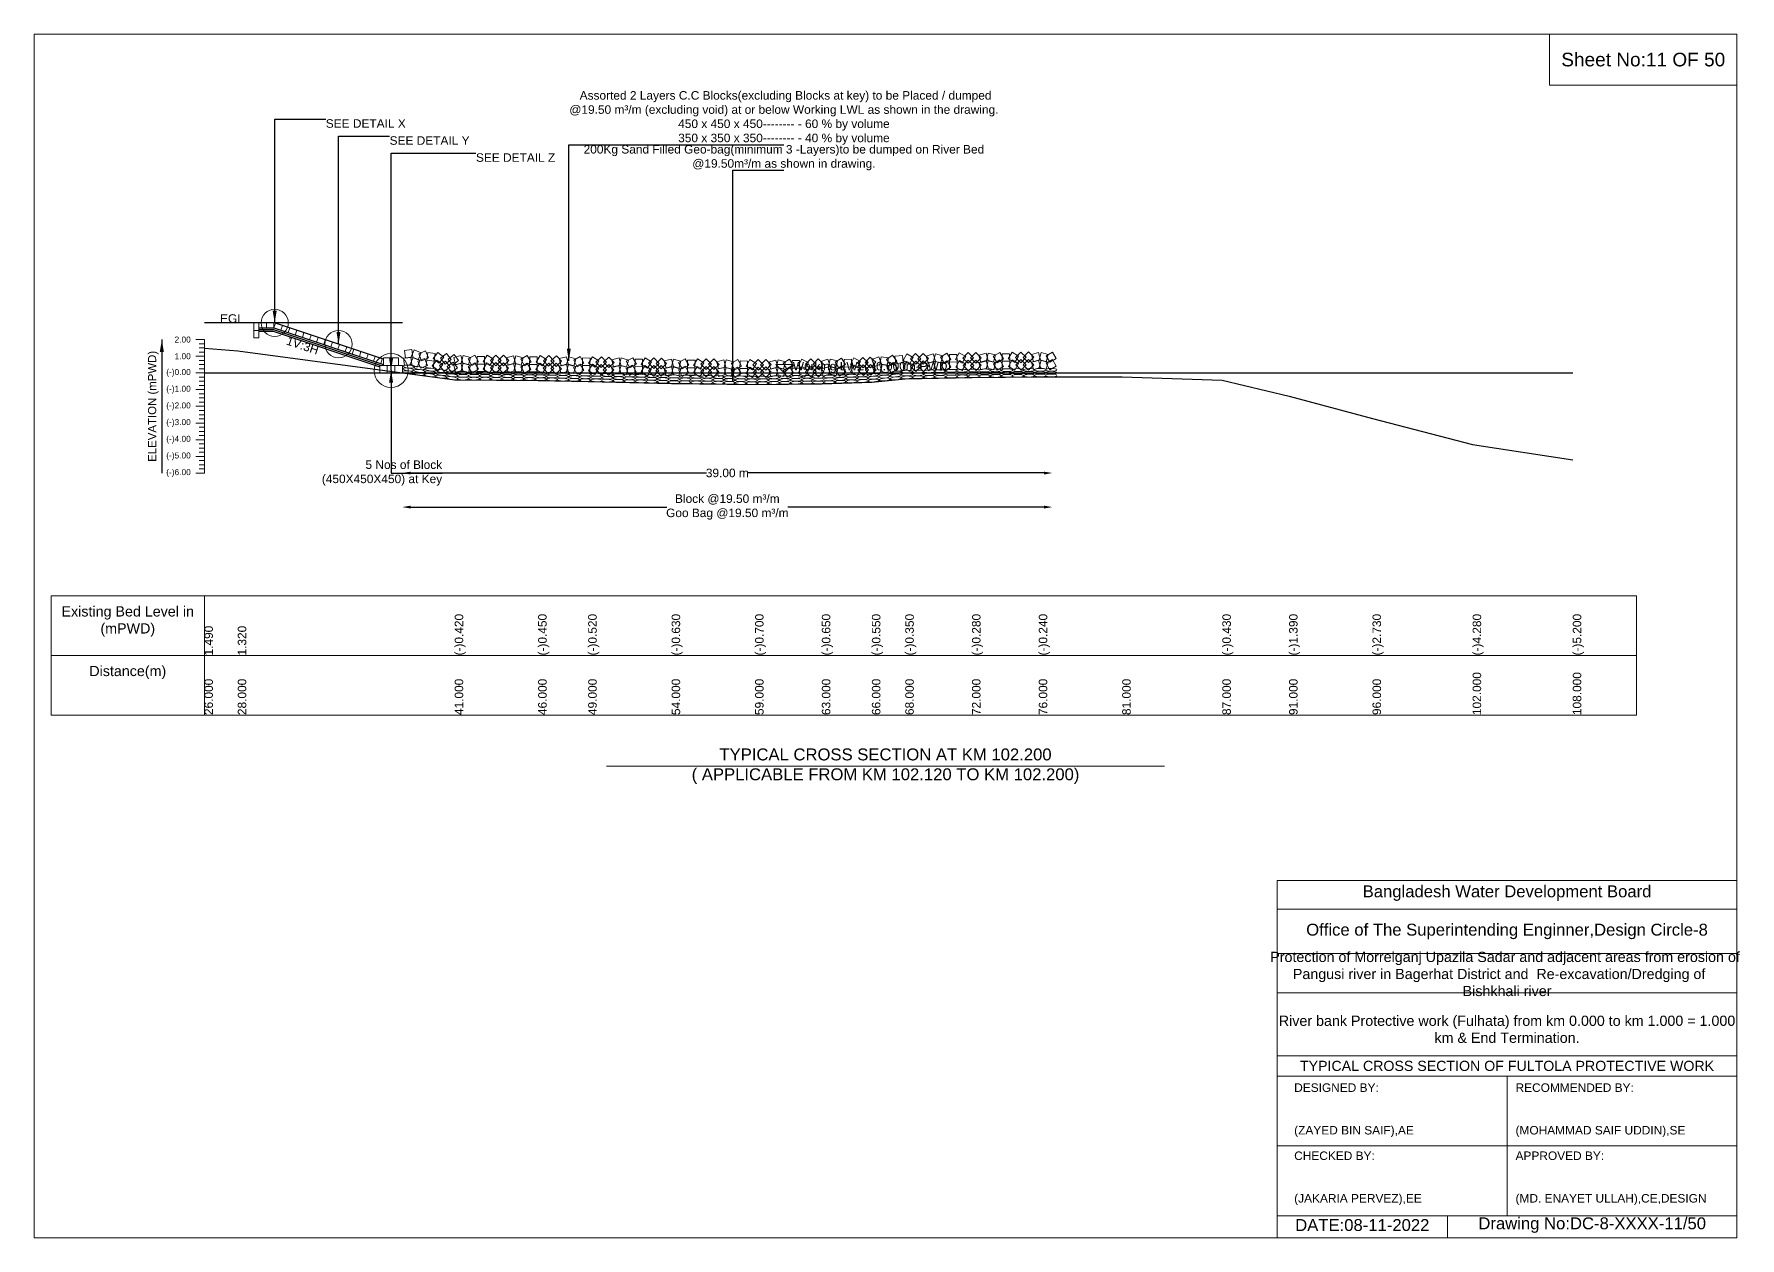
# Model space of a CAD drawing. Header units: inches. Extents: x 89000 to 305017, y -7071 to 0.
# Drawn here: x 250000 to 260017, y -7071 to 0 of the extents above; entities that cross this region are included whole.
import ezdxf

# ---------------------------------------------------------------- set-up
doc = ezdxf.new("R2010")
doc.units = ezdxf.units.IN
doc.header["$LTSCALE"] = 7
doc.header["$MEASUREMENT"] = 0
for name, color, linetype, lineweight in [('Cross section Data Border', 7, 'Continuous', 9), ('Cross Section Labels', 7, 'Continuous', 9), ('Existing_Bed_Level for Xsection', 7, 'Continuous', 25), ('Long Section Labels', 7, 'Continuous', 9)]:
    doc.layers.add(name, color=color, linetype=linetype, lineweight=lineweight)
doc.styles.get("Standard").update_dxf_attribs({"font": 'arial.ttf'})
doc.dimstyles.new('Appron Lebeling Style', dxfattribs={"dimtxt": 50, "dimasz": 50, "dimexe": 0.18, "dimexo": 0.0625, "dimgap": 0.09, "dimtad": 0, "dimtih": 1, "dimtoh": 1, "dimdec": 4, "dimzin": 0, "dimdsep": 46, "dimtxsty": 'Standard', "dimcen": 0.09, "dimse1": 1, "dimse2": 1, "dimadec": 0, "dimazin": 0, "dimtfac": 1, "dimtdec": 4, "dimtofl": 0, "dimtmove": 0, "dimatfit": 3, "dimfxl": 1, "dimtolj": 1, "dimtzin": 0, "dimarcsym": 0})
doc.dimstyles.get("Standard").update_dxf_attribs({"dimtxt": 0.18, "dimasz": 0.18, "dimexe": 0.18, "dimexo": 0.0625, "dimgap": 0.09, "dimtad": 0, "dimtih": 1, "dimtoh": 1, "dimdec": 4, "dimzin": 0, "dimdsep": 46, "dimtxsty": 'Standard', "dimcen": 0.09, "dimadec": 0, "dimazin": 0, "dimtfac": 1, "dimtdec": 4, "dimtofl": 0, "dimtmove": 0, "dimatfit": 3, "dimfxl": 1, "dimtolj": 1, "dimtzin": 0, "dimarcsym": 0})

# ---------------------------------------------------------------- blocks, each defined once
blk = doc.blocks.new('*D35')
at = {"layer": 'Cross Section Labels', "color": 0, "lineweight": -2, "transparency": 16777216}
for p, q in [((252212, -2578), (253949, -2578)), ((255930, -2578), (254194, -2578))]:
    blk.add_line(p, q, dxfattribs=at)
at = {"layer": 'Cross Section Labels', "color": 0, "transparency": 16777216}
for points in [[(252212, -2570), (252212, -2587), (252162, -2578)], [(255930, -2570), (255930, -2587), (255980, -2578)]]:
    blk.add_solid(points, dxfattribs=at)
at = {"layer": 'Defpoints', "color": 0, "transparency": 16777216}
for p in [(252162, -1990), (255980, -2014), (255980, -2578)]:
    blk.add_point(p, dxfattribs=at)
at = {"layer": 'Cross Section Labels', "color": 0, "transparency": 16777216, "insert": (254071, -2578), "char_height": 50, "attachment_point": 5}
blk.add_mtext('\\A1;39.00 m', dxfattribs=at)
blk = doc.blocks.new('*D36')
at = {"layer": 'Cross Section Labels', "color": 0, "lineweight": -2, "transparency": 16777216}
for p, q in [((252212, -2778), (253716, -2778)), ((255930, -2778), (254427, -2778))]:
    blk.add_line(p, q, dxfattribs=at)
at = {"layer": 'Cross Section Labels', "color": 0, "transparency": 16777216}
for points in [[(252212, -2770), (252212, -2787), (252162, -2778)], [(255930, -2770), (255930, -2787), (255980, -2778)]]:
    blk.add_solid(points, dxfattribs=at)
at = {"layer": 'Defpoints', "color": 0, "transparency": 16777216}
for p in [(252162, -1990), (255980, -2014), (255980, -2778)]:
    blk.add_point(p, dxfattribs=at)
at = {"layer": 'Cross Section Labels', "color": 0, "transparency": 16777216, "insert": (254071, -2778), "char_height": 50, "attachment_point": 5}
blk.add_mtext('\\A1;Block @19.50 m³/m ^JGoo Bag @19.50 m³/m ', dxfattribs=at)

msp = doc.modelspace()

# ---------------------------------------------------------------- linework, layer by layer
at = {"layer": 'Cross section Data Border'}
msp.add_lwpolyline([(250100, -3300), (259409.59598, -3300), (259409.59598, -4000), (250100, -4000)], close=True, dxfattribs=at)
for points in [[(251000, -3300), (251000, -4000)], [(250100, -3650), (259409.59598, -3650)]]:
    msp.add_lwpolyline(points, dxfattribs=at)
at = {"layer": 'Cross Section Labels'}
for points in [[(250000, 0), (260000, 0), (260000, -7071), (250000, -7071)], [(258900, 0), (260000, 0), (260000, -300), (258900, -300)], [(254405.68276, -1990.4), (254455.68276, -1940.4), (254355.68276, -1940.4)]]:
    msp.add_lwpolyline(points, close=True, dxfattribs=at)
for points in [[(253362, -4300), (255000, -4300), (256638, -4300)], [(257300, -7071), (257300, -4971), (260000, -4971)], [(257300, -5141), (260000, -5141)], [(257300, -5401), (260000, -5401)], [(257300, -5631), (260000, -5631)], [(257300, -6001), (260000, -6001)], [(257300, -6121), (260000, -6121)], [(258650, -6121), (258650, -6941)], [(257300, -6531), (260000, -6531)], [(257300, -6941), (260000, -6941)], [(258300, -6941), (258300, -7071)]]:
    msp.add_lwpolyline(points, dxfattribs=at)
for centre, radius in [((251412.78276, -1696.4), 80), ((251787.63276, -1821.35), 80), ((252096.33276, -1975.7), 100)]:
    msp.add_circle(centre, radius, dxfattribs=at)
at = {"layer": 'Existing_Bed_Level for Xsection'}
for points in [[(252162.48276, -1696.4), (251000, -1696.4)], [(252052.23276, -1909.55), (251417.30889, -1697.90871), (251412.78276, -1696.4), (251408.0118, -1696.4), (251319.8118, -1696.4)], [(251319.8118, -1725.8), (251408.0118, -1725.8), (252052.23276, -1940.54032)], [(251319.8118, -1735.6), (251406.42147, -1735.6), (252038.52147, -1946.3)], [(251319.8118, -1745.4), (251404.83115, -1745.4), (252030.18276, -1953.85054)], [(251000, -1844.38), (251196, -1861.04), (252470, -2031.56), (252960, -2034.5), (253254, -2041.36), (253744, -2052.14), (254234, -2059), (254626, -2054.1), (254920, -2044.3), (255116, -2024.7), (255508, -2017.84), (255900, -2013.92), (256390, -2013.92), (256978, -2032.54), (257370, -2126.62), (257860, -2257.94), (258448, -2409.84), (259036, -2500)], [(251000, -1990.4), (259036, -1990.4)]]:
    msp.add_lwpolyline(points, dxfattribs=at)
at = {"layer": 'Long Section Labels'}
for points in [[(251319.8118, -1696.4), (251290.4118, -1696.4), (251290.4118, -1740.5), (251319.8118, -1740.5)], [(251363.9118, -1696.4), (251319.8118, -1696.4), (251319.8118, -1725.8), (251363.9118, -1725.8)], [(251408.0118, -1696.4), (251363.9118, -1696.4), (251363.9118, -1725.8), (251408.0118, -1725.8)], [(251459.14583, -1711.85436), (251417.30889, -1697.90871), (251408.0118, -1725.8), (251449.84873, -1739.74564)], [(251319.8118, -1740.5), (251290.4118, -1740.5), (251290.4118, -1784.6), (251319.8118, -1784.6)], [(251500.98276, -1725.8), (251459.14583, -1711.85436), (251449.84873, -1739.74564), (251491.68566, -1753.69129)], [(251542.81969, -1739.74564), (251500.98276, -1725.8), (251491.68566, -1753.69129), (251533.5226, -1767.63693)], [(251584.65663, -1753.69129), (251542.81969, -1739.74564), (251533.5226, -1767.63693), (251575.35953, -1781.58258)], [(251626.49356, -1767.63693), (251584.65663, -1753.69129), (251575.35953, -1781.58258), (251617.19646, -1795.52822)], [(251668.33049, -1781.58258), (251626.49356, -1767.63693), (251617.19646, -1795.52822), (251659.0334, -1809.47387)], [(251710.16743, -1795.52822), (251668.33049, -1781.58258), (251659.0334, -1809.47387), (251700.87033, -1823.41951)], [(251752.00436, -1809.47387), (251710.16743, -1795.52822), (251700.87033, -1823.41951), (251742.70726, -1837.36516)], [(251793.84129, -1823.41951), (251752.00436, -1809.47387), (251742.70726, -1837.36516), (251784.5442, -1851.3108)], [(251835.67823, -1837.36516), (251793.84129, -1823.41951), (251784.5442, -1851.3108), (251826.38113, -1865.25644)], [(251877.51516, -1851.3108), (251835.67823, -1837.36516), (251826.38113, -1865.25644), (251868.21806, -1879.20209)], [(251919.35209, -1865.25644), (251877.51516, -1851.3108), (251868.21806, -1879.20209), (251910.055, -1893.14773)], [(251961.18903, -1879.20209), (251919.35209, -1865.25644), (251910.055, -1893.14773), (251951.89193, -1907.09338)], [(252003.02596, -1893.14773), (251961.18903, -1879.20209), (251951.89193, -1907.09338), (251993.72886, -1921.03902)], [(252044.86289, -1907.09338), (252003.02596, -1893.14773), (251993.72886, -1921.03902), (252035.5658, -1934.98467)], [(252096.33276, -1902.2), (252052.23276, -1902.2), (252052.23276, -1946.3), (252096.33276, -1946.3)], [(252140.43276, -1902.2), (252096.33276, -1902.2), (252096.33276, -1946.3), (252140.43276, -1946.3)], [(252212.92517, -1897.22958), (252169.19129, -1902.90029), (252174.862, -1946.63418), (252218.59589, -1940.96347)], [(252218.77562, -1853.51937), (252175.04173, -1859.19009), (252180.71244, -1902.92397), (252224.44633, -1897.25326)], [(252266.44155, -1915.91687), (252225.73834, -1898.94457), (252208.76604, -1939.64778), (252249.46925, -1956.62008)], [(252272.29199, -1872.20666), (252231.58878, -1855.23436), (252214.61649, -1895.93757), (252255.3197, -1912.90987)], [(252299.17713, -1861.14583), (252258.38771, -1877.90988), (252275.15176, -1918.69929), (252315.94118, -1901.93524)], [(252355.65498, -1876.84312), (252311.94477, -1870.99268), (252306.09433, -1914.70289), (252349.80454, -1920.55333)], [(252405.50779, -1897.60133), (252370.56275, -1870.70052), (252343.66193, -1905.64556), (252378.60698, -1932.54638)], [(252422.44427, -1876.56775), (252387.38894, -1903.3247), (252414.14588, -1938.38002), (252449.20121, -1911.62308)], [(252492.91471, -1917.44891), (252466.12986, -1882.4149), (252431.09585, -1909.19975), (252457.8807, -1944.23376)], [(252506.93489, -1888.64028), (252464.27208, -1899.80698), (252475.43878, -1942.46978), (252518.10158, -1931.30309)], [(252562.38782, -1900.39567), (252519.86208, -1888.71784), (252508.18426, -1931.24358), (252550.70999, -1942.92141)], [(252587.65469, -1886.01727), (252549.3183, -1907.81478), (252571.1158, -1946.15117), (252609.45219, -1924.35366)], [(252645.66635, -1894.43151), (252601.56714, -1894.16692), (252601.30255, -1938.26612), (252645.40176, -1938.53072)], [(252697.74767, -1908.70536), (252659.6756, -1886.4494), (252637.41964, -1924.52147), (252675.49171, -1946.77742)], [(252711.88237, -1885.69524), (252680.50009, -1916.67849), (252711.48335, -1948.06078), (252742.86563, -1917.07752)], [(252786.96499, -1917.31728), (252755.95675, -1885.95968), (252724.59915, -1916.96792), (252755.60739, -1948.32552)], [(252815.62933, -1890.49245), (252772.96652, -1901.65914), (252784.13322, -1944.32195), (252826.79602, -1933.15525)], [(252871.08226, -1902.24784), (252828.55652, -1890.57001), (252816.8787, -1933.09575), (252859.40444, -1944.77357)], [(252896.34913, -1887.86944), (252858.01274, -1909.66695), (252879.81025, -1948.00334), (252918.14663, -1926.20583)], [(252954.36079, -1896.28368), (252910.26159, -1896.01908), (252909.99699, -1940.11829), (252954.0962, -1940.38288)], [(253008.58285, -1911.38089), (252970.90216, -1888.46856), (252947.98982, -1926.14925), (252985.67051, -1949.06159)], [(253023.11416, -1888.61916), (252991.1997, -1919.05396), (253021.63451, -1950.96842), (253053.54897, -1920.53362)], [(253097.63755, -1921.53751), (253067.17734, -1889.6473), (253035.28712, -1920.10751), (253065.74733, -1951.99772)], [(253126.76241, -1895.21341), (253083.91251, -1905.63915), (253094.33826, -1948.48905), (253137.18816, -1938.06331)], [(253182.00332, -1907.92794), (253139.68632, -1895.51497), (253127.27335, -1937.83196), (253169.59035, -1950.24494)], [(253207.51554, -1893.98953), (253168.8072, -1915.11946), (253189.93713, -1953.82781), (253228.64547, -1932.69788)], [(253265.37269, -1903.40775), (253221.28469, -1902.37903), (253220.25597, -1946.46703), (253264.34397, -1947.49575)], [(253317.03518, -1918.49782), (253279.32398, -1895.63572), (253256.46188, -1933.34691), (253294.17307, -1956.20902)], [(253331.53614, -1895.71674), (253299.66227, -1926.19405), (253330.13958, -1958.06792), (253362.01345, -1927.59061)], [(253406.10333, -1928.53575), (253375.60064, -1896.68616), (253343.75105, -1927.18884), (253374.25373, -1959.03843)], [(253435.19309, -1902.17286), (253392.35712, -1912.6557), (253402.83996, -1955.49167), (253445.67592, -1945.00883)], [(253490.45089, -1914.81376), (253448.11739, -1902.4572), (253435.76082, -1944.7907), (253478.09432, -1957.14726)], [(253515.94451, -1900.84137), (253477.26436, -1922.02286), (253498.44585, -1960.70302), (253537.12601, -1939.52152)], [(253625.6605, -1925.28758), (253587.9493, -1902.42548), (253565.0872, -1940.13667), (253602.79839, -1962.99877)], [(253640.16146, -1902.5065), (253608.28759, -1932.98381), (253638.7649, -1964.85768), (253670.63877, -1934.38037)], [(254853.3535, -1922.23366), (254814.43596, -1901.49155), (254793.69385, -1940.40909), (254832.61139, -1961.1512)], [(254866.57274, -1898.68568), (254836.43269, -1930.87866), (254868.62566, -1961.01871), (254898.76571, -1928.82573)], [(254942.8404, -1927.33173), (254910.62344, -1897.21733), (254880.50904, -1929.43429), (254912.726, -1959.54869)], [(254960.71046, -1896.37629), (254919.46339, -1911.98043), (254935.06753, -1953.2275), (254976.3146, -1937.62336)], [(255017.09396, -1902.21737), (254973.57373, -1895.08996), (254966.44632, -1938.61019), (255009.96654, -1945.7376)], [(255040.70337, -1885.25423), (255004.87984, -1910.97357), (255030.59918, -1946.7971), (255066.42271, -1921.07776)], [(255099.27893, -1887.50293), (255055.39779, -1891.89104), (255059.7859, -1935.77218), (255103.66704, -1931.38407)], [(255162.99853, -1899.63961), (255124.41404, -1878.28434), (255103.05877, -1916.86882), (255141.64326, -1938.2241)], [(255176.58869, -1876.30374), (255145.94305, -1908.0158), (255177.65511, -1938.66144), (255208.30075, -1906.94937)], [(255252.39356, -1906.15291), (255220.65711, -1875.53254), (255190.03673, -1907.26899), (255221.77319, -1937.88937)], [(255280.41972, -1878.66199), (255238.03106, -1890.828), (255250.19708, -1933.21666), (255292.58573, -1921.05064)], [(255336.13354, -1889.11121), (255293.34516, -1878.43579), (255282.66975, -1921.22417), (255325.45813, -1931.89959)], [(255361.0556, -1874.14311), (255323.24195, -1896.83535), (255345.93419, -1934.649), (255383.74784, -1911.95676)], [(255419.24895, -1881.19199), (255375.1557, -1881.96362), (255375.92733, -1926.05687), (255420.02058, -1925.28523)], [(255471.65127, -1894.23819), (255433.06679, -1872.88292), (255411.71151, -1911.4674), (255450.296, -1932.82267)], [(255485.24143, -1870.90231), (255454.59579, -1902.61437), (255486.30785, -1933.26001), (255516.95349, -1901.54795)], [(255561.9228, -1901.15255), (255530.41684, -1870.29506), (255499.55935, -1901.80102), (255531.06531, -1932.65851)], [(255590.1543, -1873.87255), (255547.67561, -1885.72037), (255559.52344, -1928.19906), (255602.00213, -1916.35124)], [(255645.78821, -1884.73925), (255603.08108, -1873.74328), (255592.08512, -1916.45041), (255634.79225, -1927.44637)], [(255670.82181, -1869.95845), (255632.83906, -1892.3665), (255655.24712, -1930.34925), (255693.22986, -1907.94119)], [(255728.96066, -1877.44348), (255684.86287, -1877.88446), (255685.30385, -1921.98226), (255729.40164, -1921.54128)], [(255781.26368, -1890.88226), (255742.84042, -1869.23826), (255721.19642, -1907.66153), (255759.61969, -1929.30552)], [(255795.02844, -1867.64894), (255764.14587, -1899.13032), (255795.62725, -1930.01289), (255826.50982, -1898.53151)], [(255870.60736, -1898.0657), (255839.10141, -1867.20821), (255808.24392, -1898.71417), (255839.74988, -1929.57166)], [(255898.83887, -1870.7857), (255856.36018, -1882.63353), (255868.208, -1925.11222), (255910.68669, -1913.26439)], [(255955.79266, -1882.20371), (255913.19763, -1870.78125), (255901.77516, -1913.37629), (255944.3702, -1924.79875)], [(255980.97281, -1867.67398), (255942.76789, -1889.70111), (255964.79502, -1927.90602), (256002.99993, -1905.87889)], [(252074.28276, -1946.3), (252030.18276, -1946.3), (252030.18276, -1990.4), (252074.28276, -1990.4)], [(252118.38276, -1946.3), (252074.28276, -1946.3), (252074.28276, -1990.4), (252118.38276, -1990.4)], [(252162.48276, -1946.3), (252118.38276, -1946.3), (252118.38276, -1990.4), (252162.48276, -1990.4)], [(252293.32669, -1904.85603), (252252.53727, -1921.62008), (252269.30132, -1962.4095), (252310.09074, -1945.64545)], [(252349.80454, -1920.55333), (252306.09433, -1914.70289), (252300.24389, -1958.41309), (252343.95409, -1964.26354)], [(252399.65735, -1941.31154), (252364.71231, -1914.41072), (252337.81149, -1949.35577), (252372.75653, -1976.25658)], [(252416.59382, -1920.27796), (252381.53849, -1947.0349), (252408.29543, -1982.09023), (252443.35076, -1955.33329)], [(252487.06427, -1961.15912), (252460.27942, -1926.12511), (252425.24541, -1952.90996), (252452.03026, -1987.94397)], [(252506.67029, -1932.73949), (252464.00749, -1943.90618), (252475.17418, -1986.56899), (252517.83699, -1975.40229)], [(252562.12322, -1944.49488), (252519.59749, -1932.81705), (252507.91966, -1975.34279), (252550.4454, -1987.02061)], [(252587.39009, -1930.11648), (252549.0537, -1951.91399), (252570.85121, -1990.25037), (252609.1876, -1968.45287)], [(252645.40176, -1938.53072), (252601.30255, -1938.26612), (252601.03795, -1982.36533), (252645.13716, -1982.62992)], [(252697.48307, -1952.80456), (252659.411, -1930.54861), (252637.15505, -1968.62067), (252675.22712, -1990.87663)], [(252711.61778, -1929.79444), (252680.2355, -1960.7777), (252711.21875, -1992.15998), (252742.60104, -1961.17673)], [(252786.70039, -1961.41649), (252755.69215, -1930.05889), (252724.33455, -1961.06713), (252755.34279, -1992.42473)], [(252815.36473, -1934.59165), (252772.70193, -1945.75835), (252783.86862, -1988.42115), (252826.53143, -1977.25446)], [(252870.81767, -1946.34704), (252828.29193, -1934.66922), (252816.6141, -1977.19496), (252859.13984, -1988.87278)], [(252896.08453, -1931.96865), (252857.74814, -1953.76615), (252879.54565, -1992.10254), (252917.88204, -1970.30504)], [(252954.0962, -1940.38288), (252909.99699, -1940.11829), (252909.7324, -1984.21749), (252953.8316, -1984.48209)], [(253007.55413, -1955.46889), (252969.87344, -1932.55656), (252946.9611, -1970.23725), (252984.64179, -1993.14959)], [(253022.08544, -1932.70716), (252990.17098, -1963.14196), (253020.60579, -1995.05642), (253052.52025, -1964.62162)], [(253096.60883, -1965.62551), (253066.14862, -1933.7353), (253034.2584, -1964.19551), (253064.71861, -1996.08572)], [(253125.73369, -1939.30141), (253082.88379, -1949.72715), (253093.30954, -1992.57705), (253136.15944, -1982.15131)], [(253180.9746, -1952.01594), (253138.6576, -1939.60297), (253126.24463, -1981.91996), (253168.56163, -1994.33294)], [(253206.48682, -1938.07753), (253167.77848, -1959.20746), (253188.90841, -1997.91581), (253227.61675, -1976.78588)], [(253264.34397, -1947.49575), (253220.25597, -1946.46703), (253219.22725, -1990.55503), (253263.31525, -1991.58375)], [(253316.06521, -1962.58715), (253278.35402, -1939.72505), (253255.49191, -1977.43624), (253293.20311, -2000.29835)], [(253330.56617, -1939.80607), (253298.6923, -1970.28338), (253329.16961, -2002.15725), (253361.04348, -1971.67995)], [(253405.13336, -1972.62509), (253374.63068, -1940.77549), (253342.78109, -1971.27817), (253373.28377, -2003.12777)], [(253434.22312, -1946.26219), (253391.38715, -1956.74503), (253401.86999, -1999.581), (253444.70596, -1989.09816)], [(253489.48092, -1958.90309), (253447.14742, -1946.54653), (253434.79085, -1988.88003), (253477.12435, -2001.23659)], [(253514.97455, -1944.9307), (253476.29439, -1966.1122), (253497.47589, -2004.79235), (253536.15604, -1983.61086)], [(253572.8442, -1954.27181), (253528.75487, -1953.30184), (253527.7849, -1997.39117), (253571.87423, -1998.36114)], [(253573.81416, -1910.18248), (253529.72483, -1909.21251), (253528.75487, -1953.30184), (253572.8442, -1954.27181)], [(253624.69053, -1969.37691), (253586.97934, -1946.51481), (253564.11723, -1984.226), (253601.82843, -2007.08811)], [(253639.1915, -1946.59583), (253607.31762, -1977.07314), (253637.79493, -2008.94701), (253669.6688, -1978.4697)], [(253713.75868, -1979.41484), (253683.256, -1947.56525), (253651.40641, -1978.06793), (253681.90909, -2009.91752)], [(253714.72865, -1935.32551), (253684.22597, -1903.47592), (253652.37637, -1933.9786), (253682.87905, -1965.82819)], [(253742.84844, -1953.05195), (253700.01247, -1963.53479), (253710.49531, -2006.37075), (253753.33128, -1995.88792)], [(253743.81841, -1908.96262), (253700.98244, -1919.44546), (253711.46528, -1962.28142), (253754.30125, -1951.79859)], [(253797.41317, -1965.26291), (253754.9822, -1953.24529), (253742.96459, -1995.67626), (253785.39555, -2007.69388)], [(253798.03051, -1921.16723), (253755.59954, -1909.14961), (253743.58193, -1951.58058), (253786.01289, -1963.5982)], [(253822.79424, -1951.08709), (253784.28472, -1972.57724), (253805.77487, -2011.08676), (253844.28439, -1989.59661)], [(253823.41158, -1906.99141), (253784.90206, -1928.48156), (253806.39221, -1966.99108), (253844.90173, -1945.50093)], [(253880.73674, -1959.9651), (253836.64107, -1959.34776), (253836.02373, -2003.44343), (253880.11941, -2004.06077)], [(253881.35408, -1915.86942), (253837.25841, -1915.25208), (253836.64107, -1959.34776), (253880.73674, -1959.9651)], [(253932.70222, -1974.65509), (253894.8094, -1952.0953), (253872.24961, -1989.98812), (253910.14243, -2012.54791)], [(253933.31956, -1930.55941), (253895.42674, -1907.99962), (253872.86695, -1945.89244), (253910.75977, -1968.45223)], [(253947.02053, -1951.75877), (253915.39142, -1982.49), (253946.12265, -2014.11912), (253977.75177, -1983.38788)], [(253947.63787, -1907.66309), (253916.00876, -1938.39433), (253946.73999, -1970.02344), (253978.36911, -1939.2922)], [(254021.8478, -1983.98039), (253991.09138, -1952.37576), (253959.48675, -1983.13217), (253990.24316, -2014.73681)], [(254022.46514, -1939.88471), (253991.70872, -1908.28008), (253960.10409, -1939.03649), (253990.8605, -1970.64113)], [(254050.7258, -1957.3857), (254007.97503, -1968.21078), (254018.80011, -2010.96154), (254061.55087, -2000.13647)], [(254051.34314, -1913.29003), (254008.59237, -1924.1151), (254019.41745, -1966.86586), (254062.16821, -1956.04079)], [(254106.08292, -1969.58429), (254063.65196, -1957.56667), (254051.63434, -1999.99764), (254094.0653, -2012.01525)], [(254106.70026, -1925.48861), (254064.2693, -1913.47099), (254052.25168, -1955.90196), (254094.68264, -1967.91958)], [(254131.46399, -1955.40846), (254092.95447, -1976.89862), (254114.44462, -2015.40814), (254152.95415, -1993.91799)], [(254132.08133, -1911.31279), (254093.57181, -1932.80294), (254115.06196, -1971.31246), (254153.57149, -1949.82231)], [(254189.4065, -1964.28647), (254145.31082, -1963.66913), (254144.69348, -2007.76481), (254188.78916, -2008.38215)], [(254190.02384, -1920.19079), (254145.92816, -1919.57345), (254145.31082, -1963.66913), (254189.4065, -1964.28647)], [(254241.37197, -1978.97646), (254203.47915, -1956.41668), (254180.91936, -1994.3095), (254218.81219, -2016.86929)], [(254241.98931, -1934.88078), (254204.09649, -1912.321), (254181.5367, -1950.21382), (254219.42952, -1972.77361)], [(254252.40457, -1911.44503), (254221.60079, -1943.0035), (254253.15926, -1973.80728), (254283.96304, -1942.24881)], [(254252.95577, -1955.54158), (254222.152, -1987.10006), (254253.71047, -2017.90383), (254284.51425, -1986.34536)], [(254328.05928, -1941.67277), (254296.47629, -1910.89413), (254265.69765, -1942.47712), (254297.28065, -1973.25576)], [(254328.61049, -1985.76932), (254297.0275, -1954.99069), (254266.24886, -1986.57368), (254297.83185, -2017.35232)], [(254356.22251, -1914.32228), (254313.77357, -1926.27625), (254325.72754, -1968.7252), (254368.17648, -1956.77123)], [(254356.77372, -1958.41884), (254314.32478, -1970.37281), (254326.27875, -2012.82175), (254368.72769, -2000.86778)], [(254411.88341, -1925.04988), (254369.14893, -1914.1607), (254358.25975, -1956.89518), (254400.99423, -1967.78436)], [(254412.43462, -1969.14644), (254369.70013, -1958.25726), (254358.81096, -2000.99174), (254401.54544, -2011.88092)], [(254436.87998, -1910.20655), (254398.95336, -1932.70948), (254421.45629, -1970.6361), (254459.38291, -1948.13317)], [(254437.43118, -1954.30311), (254399.50457, -1976.80604), (254422.0075, -2014.73265), (254459.93411, -1992.22972)], [(254495.03736, -1917.54624), (254450.94081, -1918.09744), (254451.49202, -1962.194), (254495.58857, -1961.64279)], [(254495.58857, -1961.64279), (254451.49202, -1962.194), (254452.04322, -2006.29056), (254496.13978, -2005.73935)], [(254547.37381, -1930.85423), (254508.89656, -1909.30635), (254487.34868, -1947.7836), (254525.82593, -1969.33148)], [(254547.92502, -1974.95078), (254509.44777, -1953.4029), (254487.89989, -1991.88015), (254526.37714, -2013.42803)], [(254561.08045, -1907.58658), (254530.27667, -1939.14505), (254561.83515, -1969.94883), (254592.63893, -1938.39036)], [(254561.63166, -1951.68313), (254530.82788, -1983.24161), (254562.38635, -2014.04539), (254593.19013, -1982.48691)], [(254636.73517, -1937.81432), (254605.15218, -1907.03568), (254574.37354, -1938.61868), (254605.95653, -1969.39731)], [(254637.28638, -1981.91088), (254605.70338, -1951.13224), (254574.92475, -1982.71523), (254606.50774, -2013.49387)], [(254661.89944, -1909.6851), (254619.70858, -1922.52027), (254632.54375, -1964.71113), (254674.73461, -1951.87596)], [(254663.36862, -1953.76062), (254621.17777, -1966.59579), (254634.01294, -2008.78665), (254676.20379, -1995.95148)], [(254717.77162, -1919.2515), (254674.81969, -1909.25443), (254664.82261, -1952.20636), (254707.77454, -1962.20344)], [(254719.24081, -1963.32702), (254676.28887, -1953.32995), (254666.2918, -1996.28188), (254709.24373, -2006.27896)], [(254742.45373, -1903.89096), (254705.00385, -1927.17865), (254728.29154, -1964.62853), (254765.74142, -1941.34084)], [(254743.92292, -1947.96648), (254706.47304, -1971.25417), (254729.76073, -2008.70405), (254767.21061, -1985.41636)], [(254800.75133, -1910.01821), (254756.67581, -1911.48739), (254758.14499, -1955.56291), (254802.22051, -1954.09373)], [(254802.22051, -1954.09373), (254758.14499, -1955.56291), (254759.61417, -1999.63844), (254803.68969, -1998.16925)], [(254854.82269, -1966.30918), (254815.90515, -1945.56707), (254795.16304, -1984.48461), (254834.08058, -2005.22672)], [(254868.04192, -1942.7612), (254837.90187, -1974.95418), (254870.09484, -2005.09423), (254900.23489, -1972.90125)], [(254944.30959, -1971.40725), (254912.09262, -1941.29285), (254881.97822, -1973.50981), (254914.19518, -2003.62421)], [(254965.09857, -1940.25743), (254923.8515, -1955.86157), (254939.45565, -1997.10864), (254980.70272, -1981.5045)], [(255021.48207, -1946.09851), (254977.96184, -1938.9711), (254970.83443, -1982.49133), (255014.35466, -1989.61874)], [(255045.09149, -1929.13537), (255009.26795, -1954.85471), (255034.9873, -1990.67824), (255070.81083, -1964.9589)], [(255103.66704, -1931.38407), (255059.7859, -1935.77218), (255064.17402, -1979.65332), (255108.05516, -1975.26521)], [(255163.77016, -1943.73286), (255125.18568, -1922.37759), (255103.8304, -1960.96207), (255142.41489, -1982.31734)], [(255177.36032, -1920.39698), (255146.71468, -1952.10905), (255178.42674, -1982.75468), (255209.07238, -1951.04262)], [(255253.1652, -1950.24616), (255221.42874, -1919.62579), (255190.80836, -1951.36224), (255222.54482, -1981.98262)], [(255281.19135, -1922.75524), (255238.80269, -1934.92125), (255250.96871, -1977.30991), (255293.35736, -1965.14389)], [(255336.90518, -1933.20446), (255294.1168, -1922.52904), (255283.44138, -1965.31742), (255326.22976, -1975.99284)], [(255361.82723, -1918.23636), (255324.01358, -1940.9286), (255346.70582, -1978.74225), (255384.51947, -1956.05001)], [(255420.02058, -1925.28523), (255375.92733, -1926.05687), (255376.69897, -1970.15012), (255420.79221, -1969.37848)], [(255472.4229, -1938.33144), (255433.83842, -1916.97617), (255412.48315, -1955.56065), (255451.06763, -1976.91592)], [(255486.01306, -1914.99556), (255455.36742, -1946.70762), (255487.07948, -1977.35326), (255517.72512, -1945.6412)], [(255562.36378, -1945.25034), (255530.85782, -1914.39285), (255500.00033, -1945.89881), (255531.50629, -1976.7563)], [(255590.59528, -1917.97034), (255548.11659, -1929.81817), (255559.96442, -1972.29686), (255602.4431, -1960.44903)], [(255646.22919, -1928.83704), (255603.52206, -1917.84108), (255592.5261, -1960.5482), (255635.23322, -1971.54417)], [(255671.26278, -1914.05624), (255633.28004, -1936.4643), (255655.68809, -1974.44705), (255693.67084, -1952.03899)], [(255729.40164, -1921.54128), (255685.30385, -1921.98226), (255685.74483, -1966.08005), (255729.84262, -1965.63907)], [(255781.70466, -1934.98005), (255743.28139, -1913.33606), (255721.6374, -1951.75932), (255760.06066, -1973.40332)], [(255795.46942, -1911.74674), (255764.58685, -1943.22811), (255796.06823, -1974.11068), (255826.9508, -1942.62931)], [(255871.04834, -1942.1635), (255839.54239, -1911.30601), (255808.6849, -1942.81197), (255840.19085, -1973.66946)], [(255899.27985, -1914.8835), (255856.80116, -1926.73132), (255868.64898, -1969.21001), (255911.12767, -1957.36219)], [(255955.79266, -1926.30371), (255913.19763, -1914.88125), (255901.77516, -1957.47629), (255944.3702, -1968.89875)], [(255980.97281, -1911.77398), (255942.76789, -1933.80111), (255964.79502, -1972.00602), (256002.99993, -1949.97889)]]:
    msp.add_lwpolyline(points, close=True, dxfattribs=at)
for points in [[(251000, -1794.4), (250950, -1794.4)], [(251000, -2578.4), (251000, -2480.4), (251000, -2382.4), (251000, -2284.4), (251000, -2186.4), (251000, -2088.4), (251000, -1990.4), (251000, -1892.4), (251000, -1794.4)], [(251000, -1892.4), (250950, -1892.4)], [(251000, -1818.9), (250970, -1818.9)], [(251000, -1843.4), (250970, -1843.4)], [(251000, -1867.9), (250970, -1867.9)], [(251000, -1990.4), (250950, -1990.4)], [(251000, -1916.9), (250970, -1916.9)], [(251000, -1941.4), (250970, -1941.4)], [(251000, -1965.9), (250970, -1965.9)], [(251000, -2088.4), (250950, -2088.4)], [(251000, -2014.9), (250970, -2014.9)], [(251000, -2039.4), (250970, -2039.4)], [(251000, -2063.9), (250970, -2063.9)], [(251000, -2186.4), (250950, -2186.4)], [(251000, -2112.9), (250970, -2112.9)], [(251000, -2137.4), (250970, -2137.4)], [(251000, -2161.9), (250970, -2161.9)], [(251000, -2284.4), (250950, -2284.4)], [(251000, -2210.9), (250970, -2210.9)], [(251000, -2235.4), (250970, -2235.4)], [(251000, -2259.9), (250970, -2259.9)], [(251000, -2382.4), (250950, -2382.4)], [(251000, -2308.9), (250970, -2308.9)], [(251000, -2333.4), (250970, -2333.4)], [(251000, -2357.9), (250970, -2357.9)], [(251000, -2480.4), (250950, -2480.4)], [(251000, -2406.9), (250970, -2406.9)], [(251000, -2431.4), (250970, -2431.4)], [(251000, -2455.9), (250970, -2455.9)], [(251000, -2578.4), (250950, -2578.4)], [(251000, -2504.9), (250970, -2504.9)], [(251000, -2529.4), (250970, -2529.4)], [(251000, -2553.9), (250970, -2553.9)]]:
    msp.add_lwpolyline(points, dxfattribs=at)
for centre, major_axis in [((252195.91397, -1986.47036), (32.32613, -4.32673)), ((252198.12414, -1969.95761), (32.32613, -4.32673)), ((252200.3343, -1953.44486), (32.32613, -4.32673)), ((252260.56622, -1995.12381), (32.32613, -4.32673)), ((252262.77639, -1978.61107), (32.32613, -4.32673)), ((252264.98656, -1962.09832), (32.32613, -4.32673)), ((252325.21848, -2003.77727), (32.32613, -4.32673)), ((252327.42865, -1987.26452), (32.32613, -4.32673)), ((252329.63881, -1970.75178), (32.32613, -4.32673)), ((252389.87073, -2012.43072), (32.32613, -4.32673)), ((252392.0809, -1995.91798), (32.32613, -4.32673)), ((252394.29107, -1979.40523), (32.32613, -4.32673)), ((252456.73316, -2004.57143), (32.32613, -4.32673)), ((252458.94332, -1988.05869), (32.32613, -4.32673)), ((252518.6479, -2006.86144), (32.61381, -0.19568)), ((252518.74785, -1990.20174), (32.61381, -0.19568)), ((252583.87552, -2007.2528), (32.61381, -0.19568)), ((252583.97548, -1990.5931), (32.61381, -0.19568)), ((252649.10315, -2007.64417), (32.61381, -0.19568)), ((252649.20311, -1990.98447), (32.61381, -0.19568)), ((252714.33077, -2008.03553), (32.61381, -0.19568)), ((252714.43073, -1991.37583), (32.61381, -0.19568)), ((252779.5584, -2008.4269), (32.61381, -0.19568)), ((252779.65836, -1991.7672), (32.61381, -0.19568)), ((252844.78603, -2008.81827), (32.61381, -0.19568)), ((252844.88598, -1992.15857), (32.61381, -0.19568)), ((252910.01365, -2009.20963), (32.61381, -0.19568)), ((252910.11361, -1992.54993), (32.61381, -0.19568)), ((252975.67045, -2009.86884), (32.60553, -0.7608)), ((252976.05907, -1993.21338), (32.60553, -0.7608)), ((253040.8815, -2011.39043), (32.60553, -0.7608)), ((253041.27013, -1994.73497), (32.60553, -0.7608)), ((253106.48118, -1996.25656), (32.60553, -0.7608)), ((253171.69223, -1997.77815), (32.60553, -0.7608)), ((253236.90328, -1999.29974), (32.60553, -0.7608)), ((253302.06026, -2000.75725), (32.60651, -0.71734)), ((253367.27328, -2002.19193), (32.60651, -0.71734)), ((253432.4863, -2003.62662), (32.60651, -0.71734)), ((253497.69932, -2005.06131), (32.60651, -0.71734)), ((253562.91234, -2006.49599), (32.60651, -0.71734)), ((253628.12536, -2007.93068), (32.60651, -0.71734)), ((253693.33838, -2009.36537), (32.60651, -0.71734)), ((253758.22033, -2010.685), (32.6112, -0.45656)), ((253823.44274, -2011.59812), (32.6112, -0.45656)), ((254669.35077, -2010.98184), (32.5963, 1.08654)), ((254734.54336, -2008.80876), (32.5963, 1.08654)), ((254799.73596, -2006.63567), (32.5963, 1.08654)), ((254864.92855, -2004.46258), (32.5963, 1.08654)), ((254927.31362, -2001.71091), (32.45254, 3.24525)), ((254992.2187, -1995.2204), (32.45254, 3.24525)), ((254993.87643, -2011.79772), (32.45254, 3.24525)), ((255057.12378, -1988.72989), (32.45254, 3.24525)), ((255058.78151, -2005.30721), (32.45254, 3.24525)), ((255125.4936, -1982.87748), (32.60941, 0.57066)), ((255125.78511, -1999.53493), (32.60941, 0.57066)), ((255190.71242, -1981.73616), (32.60941, 0.57066)), ((255191.00392, -1998.39361), (32.60941, 0.57066)), ((255255.93123, -1980.59483), (32.60941, 0.57066)), ((255256.22274, -1997.25228), (32.60941, 0.57066)), ((255321.15005, -1979.4535), (32.60941, 0.57066)), ((255321.44155, -1996.11095), (32.60941, 0.57066)), ((255386.36886, -1978.31217), (32.60941, 0.57066)), ((255386.66037, -1994.96962), (32.60941, 0.57066)), ((255386.95187, -2011.62707), (32.60941, 0.57066)), ((255451.58767, -1977.17084), (32.60941, 0.57066)), ((255451.87918, -1993.82829), (32.60941, 0.57066)), ((255452.17069, -2010.48574), (32.60941, 0.57066)), ((255517.11976, -1976.09672), (32.61277, 0.32613)), ((255517.28635, -1992.75589), (32.61277, 0.32613)), ((255517.45294, -2009.41505), (32.61277, 0.32613)), ((255582.3453, -1975.44446), (32.61277, 0.32613)), ((255582.51189, -1992.10363), (32.61277, 0.32613)), ((255582.67848, -2008.7628), (32.61277, 0.32613)), ((255647.57083, -1974.79221), (32.61277, 0.32613)), ((255647.73743, -1991.45138), (32.61277, 0.32613)), ((255647.90402, -2008.11054), (32.61277, 0.32613)), ((255712.79637, -1974.13995), (32.61277, 0.32613)), ((255712.96296, -1990.79912), (32.61277, 0.32613)), ((255713.12956, -2007.45829), (32.61277, 0.32613)), ((255778.02191, -1973.4877), (32.61277, 0.32613)), ((255778.1885, -1990.14687), (32.61277, 0.32613)), ((255778.35509, -2006.80603), (32.61277, 0.32613)), ((255843.24745, -1972.83544), (32.61277, 0.32613)), ((255843.41404, -1989.49461), (32.61277, 0.32613)), ((255843.58063, -2006.15378), (32.61277, 0.32613)), ((255908.88991, -1972.27), (32.6144, 0)), ((255908.88991, -1988.93), (32.6144, 0)), ((255908.88991, -2005.59), (32.6144, 0)), ((255974.11871, -1972.27), (32.6144, 0)), ((255974.11871, -1988.93), (32.6144, 0)), ((255974.11871, -2005.59), (32.6144, 0)), ((252454.52299, -2021.08418), (32.32613, -4.32673)), ((252518.54794, -2023.52114), (32.61381, -0.19568)), ((252583.77556, -2023.9125), (32.61381, -0.19568)), ((252649.00319, -2024.30387), (32.61381, -0.19568)), ((252714.23082, -2024.69523), (32.61381, -0.19568)), ((252779.45844, -2025.0866), (32.61381, -0.19568)), ((252844.68607, -2025.47797), (32.61381, -0.19568)), ((252909.91369, -2025.86933), (32.61381, -0.19568)), ((252975.28182, -2026.52431), (32.60553, -0.7608)), ((253040.49287, -2028.0459), (32.60553, -0.7608)), ((253105.70392, -2029.56749), (32.60553, -0.7608)), ((253106.09255, -2012.91202), (32.60553, -0.7608)), ((253170.91497, -2031.08908), (32.60553, -0.7608)), ((253171.3036, -2014.43362), (32.60553, -0.7608)), ((253236.12602, -2032.61067), (32.60553, -0.7608)), ((253236.51465, -2015.95521), (32.60553, -0.7608)), ((253301.3274, -2034.06919), (32.60651, -0.71734)), ((253301.69383, -2017.41322), (32.60651, -0.71734)), ((253366.54042, -2035.50387), (32.60651, -0.71734)), ((253366.90685, -2018.8479), (32.60651, -0.71734)), ((253431.75344, -2036.93856), (32.60651, -0.71734)), ((253432.11987, -2020.28259), (32.60651, -0.71734)), ((253496.96646, -2038.37325), (32.60651, -0.71734)), ((253497.33289, -2021.71728), (32.60651, -0.71734)), ((253562.17948, -2039.80793), (32.60651, -0.71734)), ((253562.54591, -2023.15196), (32.60651, -0.71734)), ((253627.3925, -2041.24262), (32.60651, -0.71734)), ((253627.75893, -2024.58665), (32.60651, -0.71734)), ((253692.60552, -2042.67731), (32.60651, -0.71734)), ((253692.97195, -2026.02134), (32.60651, -0.71734)), ((253757.7539, -2044.00174), (32.6112, -0.45656)), ((253757.98711, -2027.34337), (32.6112, -0.45656)), ((253822.9763, -2044.91485), (32.6112, -0.45656)), ((253823.20952, -2028.25648), (32.6112, -0.45656)), ((253888.19871, -2045.82797), (32.6112, -0.45656)), ((253888.43193, -2029.1696), (32.6112, -0.45656)), ((253888.66515, -2012.51123), (32.6112, -0.45656)), ((253953.42112, -2046.74108), (32.6112, -0.45656)), ((253953.65434, -2030.08271), (32.6112, -0.45656)), ((253953.88756, -2013.42434), (32.6112, -0.45656)), ((254018.64353, -2047.65419), (32.6112, -0.45656)), ((254018.87675, -2030.99583), (32.6112, -0.45656)), ((254019.10996, -2014.33746), (32.6112, -0.45656)), ((254083.86594, -2048.56731), (32.6112, -0.45656)), ((254084.09916, -2031.90894), (32.6112, -0.45656)), ((254084.33237, -2015.25057), (32.6112, -0.45656)), ((254149.08835, -2049.48042), (32.6112, -0.45656)), ((254149.32156, -2032.82205), (32.6112, -0.45656)), ((254149.55478, -2016.16369), (32.6112, -0.45656)), ((254214.31076, -2050.39353), (32.6112, -0.45656)), ((254214.54397, -2033.73517), (32.6112, -0.45656)), ((254214.77719, -2017.0768), (32.6112, -0.45656)), ((254278.89687, -2016.78554), (32.61185, 0.40765)), ((254279.10511, -2033.44423), (32.61185, 0.40765)), ((254279.31334, -2050.10293), (32.61185, 0.40765)), ((254344.12058, -2015.97024), (32.61185, 0.40765)), ((254344.32881, -2032.62894), (32.61185, 0.40765)), ((254344.53705, -2049.28764), (32.61185, 0.40765)), ((254409.34428, -2015.15494), (32.61185, 0.40765)), ((254409.55252, -2031.81364), (32.61185, 0.40765)), ((254409.76075, -2048.47234), (32.61185, 0.40765)), ((254474.56799, -2014.33965), (32.61185, 0.40765)), ((254474.77622, -2030.99834), (32.61185, 0.40765)), ((254474.98446, -2047.65704), (32.61185, 0.40765)), ((254539.79169, -2013.52435), (32.61185, 0.40765)), ((254539.99993, -2030.18305), (32.61185, 0.40765)), ((254540.20816, -2046.84175), (32.61185, 0.40765)), ((254605.0154, -2012.70905), (32.61185, 0.40765)), ((254605.22363, -2029.36775), (32.61185, 0.40765)), ((254605.43186, -2046.02645), (32.61185, 0.40765)), ((254669.9058, -2027.63259), (32.5963, 1.08654)), ((254670.46082, -2044.28335), (32.5963, 1.08654)), ((254735.09839, -2025.45951), (32.5963, 1.08654)), ((254735.65341, -2042.11026), (32.5963, 1.08654)), ((254800.29098, -2023.28642), (32.5963, 1.08654)), ((254800.84601, -2039.93717), (32.5963, 1.08654)), ((254865.48357, -2021.11333), (32.5963, 1.08654)), ((254866.0386, -2037.76409), (32.5963, 1.08654)), ((254928.97135, -2018.28823), (32.45254, 3.24525)), ((254930.62908, -2034.86555), (32.45254, 3.24525)), ((254995.53416, -2028.37504), (32.45254, 3.24525)), ((255060.43925, -2021.88453), (32.45254, 3.24525)), ((255126.07661, -2016.19238), (32.60941, 0.57066)), ((255191.29543, -2015.05105), (32.60941, 0.57066)), ((255256.51424, -2013.90973), (32.60941, 0.57066)), ((255321.73306, -2012.7684), (32.60941, 0.57066))]:
    msp.add_ellipse(centre, major_axis=major_axis, ratio=0.255, dxfattribs=at)

# ---------------------------------------------------------------- texts
at = {"layer": 'Cross section Data Border', "char_height": 60, "width": 800, "attachment_point": 5}
for s, insert in [('Existing Bed Level in (mPWD)', (250550, -3450)), ('Distance(m)', (250550, -3750))]:
    msp.add_mtext(s, dxfattribs=dict(at, insert=insert))
at = {"layer": 'Cross Section Labels'}
for s, insert, char_height, attachment_point in [('Sheet No:11 OF 50', (259450, -150), 80, 5), (' Assorted 2 Layers C.C Blocks(excluding Blocks at key) to be Placed / dumped^J@19.50 m³/m (excluding void) at or below Working LWL as shown in the drawing.^J450 x 450 x 450-------- - 60 % by volume^J350 x 350 x 350-------- - 40 % by volume', (254403.34051, -650), 50, 8), ('SEE DETAIL X', (251712.78276, -500), 50, 1), ('SEE DETAIL Y', (252087.63276, -600), 50, 1), ('SEE DETAIL Z', (252594.78276, -700), 50, 1), ('200Kg Sand Filled Geo-bag(minimum 3 -Layers)to be dumped on River Bed^J@19.50m³/m as shown in drawing.', (254403.34051, -800), 50, 8), ('EGL', (251231.6118, -1696.4), 50, 9), ('Working LWL(-)0.000m-PWD', (254455.68276, -1990.4), 50, 7), ('5 Nos of Block ^J(450X450X450) at Key', (252396.33276, -2578.4), 50, 6), ('TYPICAL CROSS SECTION AT KM 102.200^J( APPLICABLE FROM KM 102.120 TO KM 102.200)', (255000, -4300), 70, 5), ('Bangladesh Water Development Board', (258650, -5046), 70, 5), ('Office of The Superintending Enginner,Design Circle-8', (258650, -5271), 70, 5)]:
    msp.add_mtext(s, dxfattribs=dict(at, insert=insert, char_height=char_height, attachment_point=attachment_point))
at = {"layer": 'Cross Section Labels', "insert": (251584.7126, -1805.36048), "char_height": 50, "attachment_point": 2, "rotation": 341.565051177}
msp.add_mtext('1V:3H', dxfattribs=at)
at = {"layer": 'Cross Section Labels'}
for s, insert, char_height, width, attachment_point in [('Protection of Morrelganj Upazila Sadar and adjacent areas from erosion of  Pangusi river in Bagerhat District and  Re-excavation/Dredging of     Bishkhali river', (258650, -5521), 60, 2800, 5), ('River bank Protective work (Fulhata) from km 0.000 to km 1.000 = 1.000 km & End Termination.', (258650, -5846), 60, 2700, 5), ('TYPICAL CROSS SECTION OF FULTOLA PROTECTIVE WORK', (258650, -6061), 59.5765532, 2800, 5), ('DESIGNED BY:^J^J^J(ZAYED BIN SAIF),AE', (257400, -6321), 50, 1400, 4), ('RECOMMENDED BY:^J^J^J(MOHAMMAD SAIF UDDIN),SE', (258700, -6321), 50, 1400, 4), ('CHECKED BY:^J^J^J(JAKARIA PERVEZ),EE', (257400, -6721), 50, 1400, 4), ('APPROVED BY:^J^J^J(MD. ENAYET ULLAH),CE,DESIGN', (258700, -6721), 50, 1400, 4), ('DATE:08-11-2022', (257800, -6996), 70, 1400, 5), ('Drawing No:DC-8-XXXX-11/50', (259150, -6996), 70, 2200, 5)]:
    msp.add_mtext(s, dxfattribs=dict(at, insert=insert, char_height=char_height, width=width, attachment_point=attachment_point))
at = {"layer": 'Long Section Labels', "char_height": 35, "attachment_point": 6}
for s, insert in [('2.00', (250920, -1794.4)), ('1.00', (250920, -1892.4)), ('(-)0.00', (250920, -1990.4)), ('(-)1.00', (250920, -2088.4)), ('(-)2.00', (250920, -2186.4)), ('(-)3.00', (250920, -2284.4)), ('(-)4.00', (250920, -2382.4)), ('(-)5.00', (250920, -2480.4)), ('(-)6.00', (250920, -2578.4))]:
    msp.add_mtext(s, dxfattribs=dict(at, insert=insert))
at = {"layer": 'Long Section Labels', "rotation": 90}
for s, insert, char_height, attachment_point in [('ELEVATION (mPWD)', (250700, -2186.4), 48, 5), ('1.490', (251000, -3650), 50, 1), ('1.320', (251196, -3650), 50, 1), ('(-)0.420', (252470, -3650), 50, 1), ('(-)0.450', (252960, -3650), 50, 1), ('(-)0.520', (253254, -3650), 50, 1), ('(-)0.630', (253744, -3650), 50, 1), ('(-)0.700', (254234, -3650), 50, 1), ('(-)0.650', (254626, -3650), 50, 1), ('(-)0.550', (254920, -3650), 50, 1), ('(-)0.350', (255116, -3650), 50, 1), ('(-)0.280', (255508, -3650), 50, 1), ('(-)0.240', (255900, -3650), 50, 1), ('(-)0.240', (255900, -3650), 50, 1), ('(-)0.430', (256978, -3650), 50, 1), ('(-)1.390', (257370, -3650), 50, 1), ('(-)2.730', (257860, -3650), 50, 1), ('(-)4.280', (258448, -3650), 50, 1), ('(-)5.200', (259036, -3650), 50, 1), ('26.000', (251000, -4000), 50, 1), ('28.000', (251196, -4000), 50, 1), ('41.000', (252470, -4000), 50, 1), ('46.000', (252960, -4000), 50, 1), ('49.000', (253254, -4000), 50, 1), ('54.000', (253744, -4000), 50, 1), ('59.000', (254234, -4000), 50, 1), ('63.000', (254626, -4000), 50, 1), ('66.000', (254920, -4000), 50, 1), ('68.000', (255116, -4000), 50, 1), ('72.000', (255508, -4000), 50, 1), ('76.000', (255900, -4000), 50, 1), ('81.000', (256390, -4000), 50, 1), ('87.000', (256978, -4000), 50, 1), ('91.000', (257370, -4000), 50, 1), ('96.000', (257860, -4000), 50, 1), ('102.000', (258448, -4000), 50, 1), ('108.000', (259036, -4000), 50, 1)]:
    msp.add_mtext(s, dxfattribs=dict(at, insert=insert, char_height=char_height, attachment_point=attachment_point))

# ---------------------------------------------------------------- dimensions: what is measured, and where the dimension line sits
at = {"layer": 'Cross Section Labels'}
for base, text, picture, middle in [((255980.23391, -2578.4), '39.00 m', '*D35', (254071.35834, -2578.4)), ((255980.23391, -2778.4), 'Block @19.50 m³/m ^JGoo Bag @19.50 m³/m ', '*D36', (254071.35834, -2778.4))]:
    dim = msp.add_linear_dim(base=base, p1=(252162.48276, -1990.4), p2=(255980.23391, -2013.92), text=text, dimstyle='Appron Lebeling Style', dxfattribs=at)
    dim.commit()
    dim.dimension.update_dxf_attribs({"geometry": picture, "text_midpoint": middle})

# ---------------------------------------------------------------- leaders
at = {"layer": 'Cross Section Labels', "annotation_type": 0, "has_hookline": 1}
for points, hookline_direction, text_width in [([(251412.78276, -1696.4), (251412.78276, -500), (251712.69276, -500)], 0, 466.13233), ([(251787.63276, -1821.35), (251787.63276, -600), (252087.54276, -600)], 0, 466.03001), ([(252096.33276, -1975.7), (252096.33276, -700), (252594.69276, -700)], 0, 460.91405), ([(253140.03012, -1918.77487), (253140.03012, -650), (254403.25051, -650)], 0, 2510.77763), ([(254103.34051, -2040.86197), (254103.34051, -800), (254403.25051, -800)], 0, 2345.7367), ([(252096.33276, -1975.7), (252096.33276, -2578.4), (252396.42276, -2578.4)], 1, 701.90996)]:
    msp.add_leader(points, dimstyle='Standard', override={"dimasz": 72}, dxfattribs=dict(at, hookline_direction=hookline_direction, text_width=text_width))
at = {"layer": 'Long Section Labels'}
msp.add_leader([(250750, -1794.4), (250750, -2578.4)], dimstyle='Standard', override={"dimasz": 72}, dxfattribs=at)

doc.saveas('drawing.dxf')
